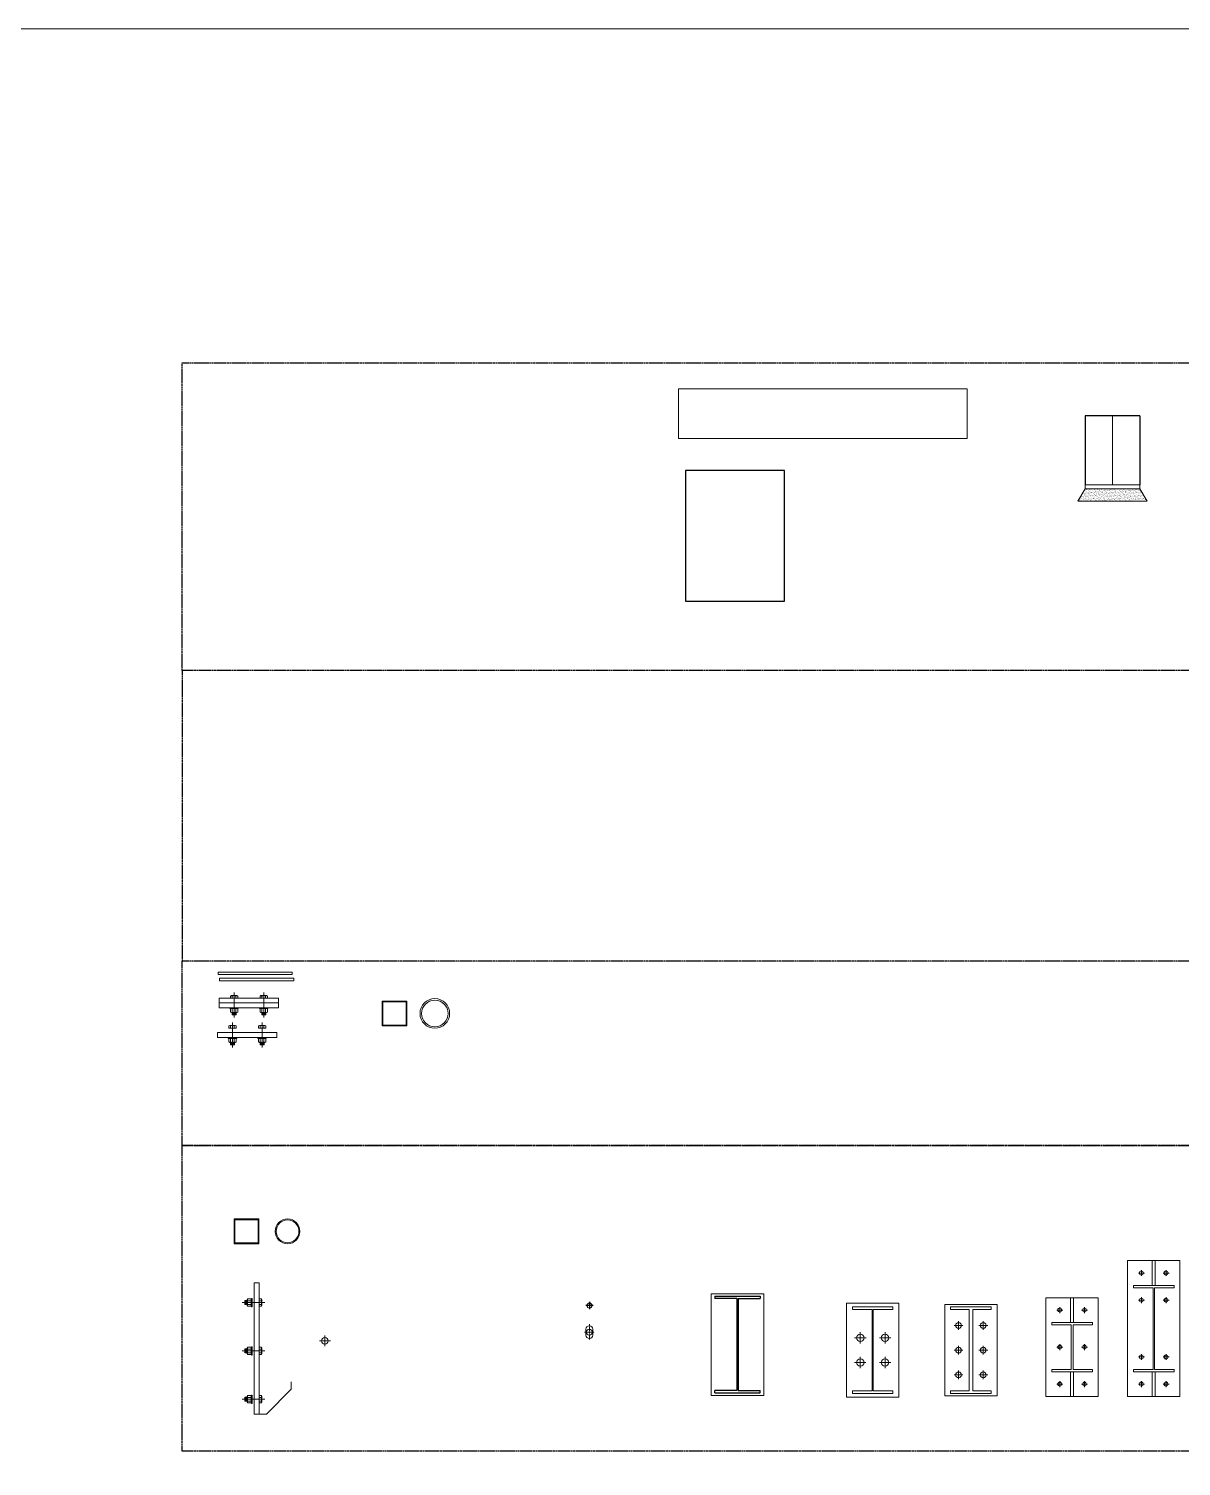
# Model space of a CAD drawing. Header units: millimetres. Extents: x -11122 to 59139, y 0 to 22878.
# Drawn here: x 45438 to 50101, y 15097 to 20917 of the extents above; entities that cross this region are included whole.
import ezdxf
from ezdxf.enums import TextEntityAlignment as Align

# ---------------------------------------------------------------- set-up
doc = ezdxf.new("R2010")
doc.units = ezdxf.units.MM
doc.set_wipeout_variables(frame=1)
for name, pattern in [('BEAM HIDEN_DBIM', [4.7625, 3.175, -1.5875]), ('CENTER', [2, 1.25, -0.25, 0.25, -0.25]), ('CENTER2', [28.575, 19.05, -3.175, 3.175, -3.175]), ('GRID7', [0.295, 0.2, -0.04, 0.015, -0.04]), ('HIDDEN', [0.375, 0.25, -0.125])]:
    doc.linetypes.add(name, pattern=pattern)
for name, color, linetype, lineweight in [('COLUMN-BMB', 1, 'Continuous', 20), ('DCE_Beam', 2, 'BEAM HIDEN_DBIM', 25), ('DCE_NetThay', 7, 'Continuous', 18), ('DCE_Pipe', 150, 'Continuous', 9), ('DCE_Plate', 150, 'Continuous', 9), ('DCE_Rod', 7, 'Continuous', 9), ('DCE_STEEL PL', 150, 'Continuous', 9), ('DCE_Tube', 150, 'Continuous', 9), ('DIM-BMB', 7, 'Continuous', 9), ('HATCH-BMB', 8, 'Continuous', 5), ('kata_grid', 8, 'CENTER', 5), ('kata_net manh_white', 7, 'Continuous', 5), ('kata_net thay_red', 1, 'Continuous', 20), ('kata_plate', 150, 'Continuous', 13)]:
    doc.layers.add(name, color=color, linetype=linetype, lineweight=lineweight)
doc.layers.add('DCE_Flange', color=4, linetype='Continuous')
doc.styles.add('Dce_Text', font='arial.ttf', dxfattribs={"width": 0.8})

# ---------------------------------------------------------------- blocks, each defined once
blk = doc.blocks.new('*U257')
at = {"layer": 'COLUMN-BMB', "linetype": 'ByBlock', "ltscale": 500}
for p, q in [((-82, 100), (-82, 90)), ((82, 100), (82, 90)), ((-82, -100), (-82, -90)), ((82, -100), (82, -90))]:
    blk.add_line(p, q, dxfattribs=at)
at = {"layer": 'kata_net manh_white'}
for points in [[(-38, 150), (-62, 150)], [(-50, 162), (-50, 138)], [(62, 150), (38, 150)], [(50, 162), (50, 138)], [(-38, 0), (-62, 0)], [(-50, 12), (-50, -12)], [(62, 0), (38, 0)], [(50, 12), (50, -12)], [(-38, -150), (-62, -150)], [(-50, -138), (-50, -162)], [(62, -150), (38, -150)], [(50, -138), (50, -162)]]:
    blk.add_lwpolyline(points, dxfattribs=at)
for centre in [(-50, 150), (50, 150), (-50, 0), (50, 0), (-50, -150), (50, -150)]:
    blk.add_ellipse(centre, major_axis=(-8, 0), ratio=1, start_param=3.142362255831332, end_param=9.42554756301092, dxfattribs=at)
at = {"layer": 'kata_net thay_red', "linetype": 'ByBlock', "ltscale": 500}
for p, q in [((82, 100), (-82, 100)), ((-4.5, 90), (-82, 90)), ((-4.5, 90), (-4.5, -90)), ((4.5, 90), (82, 90)), ((4.5, 90), (4.5, -90)), ((-4.5, -90), (-82, -90)), ((82, -100), (-82, -100)), ((4.5, -90), (82, -90))]:
    blk.add_line(p, q, dxfattribs=at)
at = {"layer": 'kata_plate'}
for p, q in [((-6, 100), (-6, 200)), ((6, 100), (6, 200)), ((-6, -100), (-6, -200)), ((6, -100), (6, -200))]:
    blk.add_line(p, q, dxfattribs=at)
blk.add_lwpolyline([(-106, -200), (106, -200), (106, 200), (-106, 200)], close=True, dxfattribs=at)
at = {"style": 'Dce_Text', "width": 0.8, "flags": 1}
for tag, p in [('TenBanDe', (21.6, 73.7)), ('ChieuDay', (21.6, 78))]:
    blk.add_attdef(tag, text='', height=2.5, dxfattribs=at).set_placement(p, align=Align.CENTER)
blk = doc.blocks.new('*U228')
for points in [[(15, 0), (-15, 0)], [(0, 15), (0, -15)]]:
    blk.add_lwpolyline(points)
at = {"layer": 'DIM-BMB'}
for points in [[(-10, 0), (10, 0)], [(0, -10), (0, 10)]]:
    blk.add_lwpolyline(points, dxfattribs=at)
blk.add_circle((0, 0), 10, dxfattribs=at)
blk = doc.blocks.new('*U226')
at = {"color": 3}
blk.add_lwpolyline([(-12, -13.7, -1), (-12, 13.7), (12, 13.7, -1), (12, -13.7)], format="xyb", close=True, dxfattribs=at)
blk.add_circle((0, 0), 12)
at = {"layer": 'HATCH-BMB', "linetype": 'GRID7', "ltscale": 35}
for points in [[(-31.7, 0), (31.7, 0)], [(0, -20), (0, 20)]]:
    blk.add_lwpolyline(points, dxfattribs=at)
blk = doc.blocks.new('*U227')
at = {"layer": 'DIM-BMB'}
for points in [[(23.5, 0), (-21.5, 0)], [(0, 21.5), (0, -21.5)]]:
    blk.add_lwpolyline(points, dxfattribs=at)
blk.add_circle((0, 0), 13.5, dxfattribs=at)
blk = doc.blocks.new('*U221')
at = {"layer": 'DCE_Plate'}
for p, q in [((300, 5), (0, 5)), ((0, 5), (0, -5)), ((300, -5), (300, 5)), ((0, -5), (300, -5))]:
    blk.add_line(p, q, dxfattribs=at)
at = {"style": 'Dce_Text', "width": 0.8, "flags": 1}
for tag, p in [('B', (3.516175, 9.70431)), ('SL', (11.356015, 9.75298)), ('TENCK', (20.8661, 9.75298)), ('HINHDANG', (42.477865, 9.74319)), ('VATCANH', (75.278885, 9.80272))]:
    blk.add_attdef(tag, p, '', height=5, dxfattribs=at)
blk = doc.blocks.new('*U219')
at = {"layer": 'DCE_Plate'}
for p, q in [((300, 5), (0, 5)), ((0, 5), (0, -5)), ((300, -5), (300, 5)), ((0, -5), (300, -5))]:
    blk.add_line(p, q, dxfattribs=at)
at = {"style": 'Dce_Text', "width": 0.8, "flags": 1}
for tag, p in [('B', (3.516175, 9.70431)), ('SL', (11.356015, 9.75298)), ('TENCK', (20.8661, 9.75298)), ('HINHDANG', (42.477865, 9.74319)), ('VATCANH', (75.278885, 9.80272))]:
    blk.add_attdef(tag, p, '', height=5, dxfattribs=at)
blk = doc.blocks.new('Dce_IPlate1')
at = {"color": 0, "linetype": 'ByBlock', "ltscale": 500}
for p, q in [((92, 0), (-92, 0)), ((-92, 0), (-92, -10)), ((92, 0), (92, -10)), ((-3, -10), (-92, -10)), ((-3, -10), (-3, -382)), ((3, -10), (92, -10)), ((3, -10), (3, -382)), ((-92, -392), (-92, -382)), ((-3, -382), (-92, -382)), ((92, -392), (-92, -392)), ((3, -382), (92, -382)), ((92, -392), (92, -382))]:
    blk.add_line(p, q, dxfattribs=at)
at = {"layer": 'DCE_STEEL PL'}
blk.add_lwpolyline([(-106, -402), (106, -402), (106, 10), (-106, 10)], close=True, dxfattribs=at)
blk = doc.blocks.new('*U239')
at = {"layer": 'DCE_Tube'}
for points in [[(-50, 50), (50, 50), (50, -50), (-50, -50)], [(-46.8, 46.8), (46.8, 46.8), (46.8, -46.8), (-46.8, -46.8)]]:
    blk.add_lwpolyline(points, close=True, dxfattribs=at)
blk = doc.blocks.new('*U238')
at = {"layer": 'DCE_Pipe'}
for radius in [60, 54]:
    blk.add_circle((0, 0), radius, dxfattribs=at)
blk = doc.blocks.new('*U259')
at = {"layer": 'COLUMN-BMB', "linetype": 'ByBlock', "ltscale": 500}
for p, q in [((-82, 175), (-82, 165)), ((82, 175), (82, 165)), ((-82, -175), (-82, -165)), ((82, -175), (82, -165))]:
    blk.add_line(p, q, dxfattribs=at)
at = {"layer": 'kata_net manh_white'}
for points in [[(-49.9, 73), (-49.9, 27)], [(50, 73), (50, 27)], [(-26.9, 50), (-72.9, 50)], [(73, 50), (27, 50)], [(-27, -50), (-73, -50)], [(-50, -27), (-50, -73)], [(73, -50), (27, -50)], [(50, -27), (50, -73)]]:
    blk.add_lwpolyline(points, dxfattribs=at)
for centre in [(-49.9, 50), (50, 50), (-50, -50), (50, -50)]:
    blk.add_circle(centre, 15, dxfattribs=at)
at = {"layer": 'kata_net thay_red', "linetype": 'ByBlock', "ltscale": 500}
for p, q in [((82, 175), (-82, 175)), ((-2.5, 165), (-82, 165)), ((-2.5, 165), (-2.5, -165)), ((2.5, 165), (82, 165)), ((2.5, 165), (2.5, -165)), ((-2.5, -165), (-82, -165)), ((2.5, -165), (82, -165)), ((82, -175), (-82, -175))]:
    blk.add_line(p, q, dxfattribs=at)
at = {"layer": 'kata_plate'}
blk.add_lwpolyline([(-106, -190), (106, -190), (106, 190), (-106, 190)], close=True, dxfattribs=at)
at = {"style": 'Dce_Text', "width": 0.8, "flags": 1}
for tag, p in [('TenBanDe', (20.1, 155.1)), ('ChieuDay', (20.1, 159.5))]:
    blk.add_attdef(tag, text='', height=2.5, dxfattribs=at).set_placement(p, align=Align.CENTER)
blk = doc.blocks.new('*U258')
at = {"layer": 'COLUMN-BMB', "linetype": 'ByBlock', "ltscale": 500}
for p, q in [((-82, 175), (-82, 165)), ((82, 175), (82, 165)), ((-82, -175), (-82, -165)), ((82, -175), (82, -165))]:
    blk.add_line(p, q, dxfattribs=at)
at = {"layer": 'kata_net manh_white'}
for points in [[(-50, 118), (-50, 82)], [(50, 118), (50, 82)], [(-32, 100), (-68, 100)], [(68, 100), (32, 100)], [(-32, 0), (-68, 0)], [(-50, 18), (-50, -18)], [(68, 0), (32, 0)], [(50, 18), (50, -18)], [(-32, -100), (-68, -100)], [(-50, -82), (-50, -118)], [(68, -100), (32, -100)], [(50, -82), (50, -118)]]:
    blk.add_lwpolyline(points, dxfattribs=at)
for centre in [(-50, 100), (50, 100), (-50, 0), (50, 0), (-50, -100), (50, -100)]:
    blk.add_circle(centre, 12, dxfattribs=at)
at = {"layer": 'kata_net thay_red', "linetype": 'ByBlock', "ltscale": 500}
for p, q in [((82, 175), (-82, 175)), ((-7.5, 165), (-82, 165)), ((-7.5, 165), (-7.5, -165)), ((7.5, 165), (82, 165)), ((7.5, 165), (7.5, -165)), ((-7.5, -165), (-82, -165)), ((7.5, -165), (82, -165)), ((82, -175), (-82, -175))]:
    blk.add_line(p, q, dxfattribs=at)
at = {"layer": 'kata_plate'}
blk.add_lwpolyline([(-106, -185), (106, -185), (106, 185), (-106, 185)], close=True, dxfattribs=at)
at = {"style": 'Dce_Text', "width": 0.8, "flags": 1}
for tag, p in [('TenBanDe', (19.6, 157.7)), ('ChieuDay', (19.6, 162))]:
    blk.add_attdef(tag, text='', height=2.5, dxfattribs=at).set_placement(p, align=Align.CENTER)
blk = doc.blocks.new('*U256')
at = {"layer": 'COLUMN-BMB', "linetype": 'ByBlock', "ltscale": 500}
for p, q in [((-82, 175), (-82, 165)), ((82, 175), (82, 165)), ((-82, -175), (-82, -165)), ((82, -175), (82, -165))]:
    blk.add_line(p, q, dxfattribs=at)
at = {"layer": 'kata_net manh_white'}
for points in [[(-50, 237), (-50, 213)], [(50, 237), (50, 213)], [(-38, 225), (-62, 225)], [(62, 225), (38, 225)], [(-50, 127), (-50, 103)], [(50, 127), (50, 103)], [(-38, 115), (-62, 115)], [(62, 115), (38, 115)], [(-38, -115), (-62, -115)], [(-50, -103), (-50, -127)], [(62, -115), (38, -115)], [(50, -103), (50, -127)], [(-38, -225), (-62, -225)], [(-50, -213), (-50, -237)], [(62, -225), (38, -225)], [(50, -213), (50, -237)]]:
    blk.add_lwpolyline(points, dxfattribs=at)
for centre in [(-50, 225), (50, 225), (-50, 115), (50, 115), (-50, -115), (50, -115), (-50, -225), (50, -225)]:
    blk.add_ellipse(centre, major_axis=(-8, 0), ratio=1, start_param=3.142362255831332, end_param=9.42554756301092, dxfattribs=at)
at = {"layer": 'kata_net thay_red', "linetype": 'ByBlock', "ltscale": 500}
for p, q in [((82, 175), (-82, 175)), ((-2.5, 165), (-82, 165)), ((-2.5, 165), (-2.5, -165)), ((2.5, 165), (82, 165)), ((2.5, 165), (2.5, -165)), ((-2.5, -165), (-82, -165)), ((2.5, -165), (82, -165)), ((82, -175), (-82, -175))]:
    blk.add_line(p, q, dxfattribs=at)
at = {"layer": 'kata_plate'}
for p, q in [((-6, 175), (-6, 275)), ((6, 175), (6, 275)), ((-6, -175), (-6, -275)), ((6, -175), (6, -275))]:
    blk.add_line(p, q, dxfattribs=at)
blk.add_lwpolyline([(-106, -275), (106, -275), (106, 275), (-106, 275)], close=True, dxfattribs=at)
at = {"style": 'Dce_Text', "width": 0.8, "flags": 1}
for tag, p in [('TenBanDe', (18.8, 154)), ('ChieuDay', (18.8, 158.4))]:
    blk.add_attdef(tag, text='', height=2.5, dxfattribs=at).set_placement(p, align=Align.CENTER)
blk = doc.blocks.new('*U191')
at = {"color": 6}
blk.add_lwpolyline([(200, 529.9), (-200, 529.9), (-200, 0), (200, 0)], close=True, dxfattribs=at)
blk = doc.blocks.new('*U192')
at = {"layer": 'HATCH-BMB', "true_color": 0x262626}
h = blk.add_hatch(dxfattribs=at)
h.set_pattern_fill('AR-SAND', color=250, scale=5)
h.set_pattern_definition([(37.5, (-134.014, 20), (-0.31497, 9.63412), [0, -7.6, 0, -8.5, 0, -8.125]), (7.5, (-134.014, 20), (8.8489, 14.11073), [0, -4.1, 0, -6.85, 0, -2.625]), (327.5, (-140.164, 20), (15.5707, 0.0283), [0, -2.5, 0, -9, 0, -11.75]), (317.5, (-140.164, 20), (15.03063, 4.3884), [0, -1.25, 0, -5.9, 0, -6.75])])
h.paths.add_polyline_path([(-110, 50), (-140, 0), (140, 0), (110, 50)])
blk.add_lwpolyline([(-110, 50), (-140, 0), (140, 0), (110, 50)], close=True)
at = {"layer": 'DCE_Flange'}
for p, q in [((-110, 345.6), (-110, 66)), ((110, 345.6), (-110, 345.6)), ((110, 345.6), (110, 66))]:
    blk.add_line(p, q, dxfattribs=at)
at = {"layer": 'DCE_Plate'}
blk.add_lwpolyline([(-110, 66), (110, 66), (110, 50), (-110, 50)], close=True, dxfattribs=at)
at = {"layer": 'HATCH-BMB', "linetype": 'HIDDEN', "ltscale": 200, "const_width": 5}
blk.add_lwpolyline([(0, 66), (0, 345.6)], dxfattribs=at)
blk = doc.blocks.new('*U419')
at = {"layer": 'kata_net manh_white', "linetype": 'Continuous', "lineweight": 0}
for p, q in [((-14.78, 8.75), (-11.085, 10.75)), ((-14.78, 0), (-14.78, 8.75)), ((-11.085, 10.75), (-7.39, 8.75)), ((-7.39, 8.75), (0, 10.75)), ((7.39, 8.75), (0, 10.75)), ((11.085, 10.75), (7.39, 8.75)), ((14.78, 8.75), (11.085, 10.75)), ((14.78, 0), (14.78, 8.75))]:
    blk.add_line(p, q, dxfattribs=at)
for points in [[(-11.085, 10.75), (11.085, 10.75)], [(-7.39, 8.75), (-7.39, 0)], [(7.39, 8.75), (7.39, 0)], [(-14.78, 0), (14.78, 0)]]:
    blk.add_lwpolyline(points, dxfattribs=at)
blk = doc.blocks.new('*U146')
at = {"layer": 'kata_net manh_white', "linetype": 'Continuous', "lineweight": 0}
for p, q in [((-14.78, 14.4), (-11.085, 16.4)), ((-14.78, 2), (-11.085, 0)), ((-11.085, 16.4), (-7.39, 14.4)), ((-11.085, 0), (-7.39, 2)), ((-7.39, 14.4), (0, 16.4)), ((-7.39, 2), (0, 0)), ((7.39, 14.4), (0, 16.4)), ((7.39, 2), (0, 0)), ((11.085, 16.4), (7.39, 14.4)), ((11.085, 0), (7.39, 2)), ((14.78, 14.4), (11.085, 16.4)), ((14.78, 2), (11.085, 0))]:
    blk.add_line(p, q, dxfattribs=at)
for points in [[(-14.78, 2), (-14.78, 14.4)], [(-11.085, 16.4), (11.085, 16.4)], [(-7.39, 14.4), (-7.39, 2)], [(7.39, 14.4), (7.39, 2)], [(14.78, 2), (14.78, 14.4)], [(-11.085, 0), (11.085, 0)]]:
    blk.add_lwpolyline(points, dxfattribs=at)
blk = doc.blocks.new('Dce.nut16')
at = {"layer": 'kata_net manh_white'}
h = blk.add_hatch(dxfattribs=at)
h.set_pattern_fill('ANSI31', color=256, scale=20, angle=510)
h.set_pattern_definition([(345, (-25929.7196, -12892.1055), (-0.64704761, -2.41481457), [])])
h.paths.add_polyline_path([(8, 29.5), (-8, 29.5), (-8, 19.5), (8, 19.5)])
at = {"layer": 'kata_net manh_white', "linetype": 'Continuous', "lineweight": 0}
blk.add_lwpolyline([(-17, 0), (17, 0), (17, 3.1), (-17, 3.1)], close=True, dxfattribs=at)
at = {"layer": 'kata_net manh_white'}
blk.add_lwpolyline([(8, 29.5), (-8, 29.5), (-8, 19.5), (8, 19.5)], close=True, dxfattribs=at)
at = {"layer": 'kata_net manh_white', "color": 6}
blk.add_blockref('*U146', (0, 3.1), dxfattribs=at)
blk = doc.blocks.new('*U420')
at = {"layer": 'kata_net manh_white', "linetype": 'Continuous', "lineweight": 0}
for p, q in [((-14.78, 8.75), (-11.085, 10.75)), ((-14.78, 0), (-14.78, 8.75)), ((-11.085, 10.75), (-7.39, 8.75)), ((-7.39, 8.75), (0, 10.75)), ((7.39, 8.75), (0, 10.75)), ((11.085, 10.75), (7.39, 8.75)), ((14.78, 8.75), (11.085, 10.75)), ((14.78, 0), (14.78, 8.75))]:
    blk.add_line(p, q, dxfattribs=at)
for points in [[(-11.085, 10.75), (11.085, 10.75)], [(-7.39, 8.75), (-7.39, 0)], [(7.39, 8.75), (7.39, 0)], [(-14.78, 0), (14.78, 0)]]:
    blk.add_lwpolyline(points, dxfattribs=at)
blk = doc.blocks.new('*U188')
blk.add_wipeout([(-120, 0), (120, 0), (120, 18.2), (-120, 18.2)]).dxf.layer = 'DCE_Plate'
blk.add_wipeout([(120, -20), (-120, -20), (-120, 0), (120, 0)]).dxf.layer = 'DCE_Plate'
at = {"layer": 'kata_grid', "linetype": 'CENTER2', "ltscale": 10}
for p, q in [((-60, 41.1), (-60, -60)), ((60, 41.2), (60, -60))]:
    blk.add_line(p, q, dxfattribs=at)
at = {"layer": 'kata_plate'}
for points in [[(120, 18.2), (-120, 18.2), (-120, 0), (120, 0)], [(-120, 0), (120, 0), (120, -20), (-120, -20)]]:
    blk.add_lwpolyline(points, close=True, dxfattribs=at)
at = {"layer": 'kata_net manh_white', "color": 6, "xscale": -1}
for name, p in [('*U419', (-60, 18.2)), ('*U420', (60, 18.2))]:
    blk.add_blockref(name, p, dxfattribs=at)
at = {"layer": 'kata_net manh_white', "color": 6}
for p, rotation in [((-60, -20), 180.0000000020497), ((60, -20), 180)]:
    blk.add_blockref('Dce.nut16', p, dxfattribs=dict(at, rotation=rotation))
blk = doc.blocks.new('*U396')
at = {"layer": 'kata_net manh_white', "linetype": 'Continuous', "lineweight": 0}
for p, q in [((-14.78, 8.75), (-11.085, 10.75)), ((-14.78, 0), (-14.78, 8.75)), ((-11.085, 10.75), (-7.39, 8.75)), ((-7.39, 8.75), (0, 10.75)), ((7.39, 8.75), (0, 10.75)), ((11.085, 10.75), (7.39, 8.75)), ((14.78, 8.75), (11.085, 10.75)), ((14.78, 0), (14.78, 8.75))]:
    blk.add_line(p, q, dxfattribs=at)
for points in [[(-11.085, 10.75), (11.085, 10.75)], [(-7.39, 8.75), (-7.39, 0)], [(7.39, 8.75), (7.39, 0)], [(-14.78, 0), (14.78, 0)]]:
    blk.add_lwpolyline(points, dxfattribs=at)
blk = doc.blocks.new('*U397')
at = {"layer": 'kata_net manh_white', "linetype": 'Continuous', "lineweight": 0}
for p, q in [((-14.78, 8.75), (-11.085, 10.75)), ((-14.78, 0), (-14.78, 8.75)), ((-11.085, 10.75), (-7.39, 8.75)), ((-7.39, 8.75), (0, 10.75)), ((7.39, 8.75), (0, 10.75)), ((11.085, 10.75), (7.39, 8.75)), ((14.78, 8.75), (11.085, 10.75)), ((14.78, 0), (14.78, 8.75))]:
    blk.add_line(p, q, dxfattribs=at)
for points in [[(-11.085, 10.75), (11.085, 10.75)], [(-7.39, 8.75), (-7.39, 0)], [(7.39, 8.75), (7.39, 0)], [(-14.78, 0), (14.78, 0)]]:
    blk.add_lwpolyline(points, dxfattribs=at)
blk = doc.blocks.new('*U180')
blk.add_wipeout([(120, -20), (-120, -20), (-120, 0), (120, 0)]).dxf.layer = 'DCE_Plate'
at = {"layer": 'kata_grid', "linetype": 'CENTER2', "ltscale": 10}
for p, q in [((-60, 41.1), (-60, -60)), ((60, 41.2), (60, -60))]:
    blk.add_line(p, q, dxfattribs=at)
at = {"layer": 'kata_plate'}
blk.add_lwpolyline([(-120, 0), (120, 0), (120, -20), (-120, -20)], close=True, dxfattribs=at)
at = {"layer": 'kata_net manh_white', "color": 6, "xscale": -1}
for name, p in [('*U396', (-60, 18.2)), ('*U397', (60, 18.2))]:
    blk.add_blockref(name, p, dxfattribs=at)
at = {"layer": 'kata_net manh_white', "color": 6}
for p, rotation in [((-60, -20), 180.0000000020497), ((60, -20), 180)]:
    blk.add_blockref('Dce.nut16', p, dxfattribs=dict(at, rotation=rotation))
blk = doc.blocks.new('DCE_SectHop')
at = {"layer": 'DCE_Tube'}
for points in [[(-50, 50), (50, 50), (50, -50), (-50, -50)], [(-46.8, 46.8), (46.8, 46.8), (46.8, -46.8), (-46.8, -46.8)]]:
    blk.add_lwpolyline(points, close=True, dxfattribs=at)
blk = doc.blocks.new('DCE_SectOng')
at = {"layer": 'DCE_Pipe'}
for radius in [50, 46]:
    blk.add_circle((0, 0), radius, dxfattribs=at)
blk = doc.blocks.new('*U176')
at = {"layer": 'DCE_NetThay', "color": 0}
for p, q in [((1167.1, 100), (0, 100)), ((0, 100), (0, -100)), ((1167.1, -100), (1167.1, 100)), ((0, -100), (1167.1, -100))]:
    blk.add_line(p, q, dxfattribs=at)
blk = doc.blocks.new('*U341')
at = {"layer": 'kata_net manh_white', "linetype": 'Continuous', "lineweight": 0}
for p, q in [((-14.78, 8.75), (-11.085, 10.75)), ((-14.78, 0), (-14.78, 8.75)), ((-11.085, 10.75), (-7.39, 8.75)), ((-7.39, 8.75), (0, 10.75)), ((7.39, 8.75), (0, 10.75)), ((11.085, 10.75), (7.39, 8.75)), ((14.78, 8.75), (11.085, 10.75)), ((14.78, 0), (14.78, 8.75))]:
    blk.add_line(p, q, dxfattribs=at)
for points in [[(-11.085, 10.75), (11.085, 10.75)], [(-7.39, 8.75), (-7.39, 0)], [(7.39, 8.75), (7.39, 0)], [(-14.78, 0), (14.78, 0)]]:
    blk.add_lwpolyline(points, dxfattribs=at)
blk = doc.blocks.new('*U342')
at = {"layer": 'kata_net manh_white', "linetype": 'Continuous', "lineweight": 0}
for p, q in [((-14.78, 8.75), (-11.085, 10.75)), ((-14.78, 0), (-14.78, 8.75)), ((-11.085, 10.75), (-7.39, 8.75)), ((-7.39, 8.75), (0, 10.75)), ((7.39, 8.75), (0, 10.75)), ((11.085, 10.75), (7.39, 8.75)), ((14.78, 8.75), (11.085, 10.75)), ((14.78, 0), (14.78, 8.75))]:
    blk.add_line(p, q, dxfattribs=at)
for points in [[(-11.085, 10.75), (11.085, 10.75)], [(-7.39, 8.75), (-7.39, 0)], [(7.39, 8.75), (7.39, 0)], [(-14.78, 0), (14.78, 0)]]:
    blk.add_lwpolyline(points, dxfattribs=at)
blk = doc.blocks.new('*U343')
at = {"layer": 'kata_net manh_white', "linetype": 'Continuous', "lineweight": 0}
for p, q in [((-14.78, 8.75), (-11.085, 10.75)), ((-14.78, 0), (-14.78, 8.75)), ((-11.085, 10.75), (-7.39, 8.75)), ((-7.39, 8.75), (0, 10.75)), ((7.39, 8.75), (0, 10.75)), ((11.085, 10.75), (7.39, 8.75)), ((14.78, 8.75), (11.085, 10.75)), ((14.78, 0), (14.78, 8.75))]:
    blk.add_line(p, q, dxfattribs=at)
for points in [[(-11.085, 10.75), (11.085, 10.75)], [(-7.39, 8.75), (-7.39, 0)], [(7.39, 8.75), (7.39, 0)], [(-14.78, 0), (14.78, 0)]]:
    blk.add_lwpolyline(points, dxfattribs=at)
blk = doc.blocks.new('*U230')
at = {"layer": 'kata_plate'}
for p, q in [((150, -411.3), (150, -381.3)), ((50, -511.3), (150, -411.3)), ((20, -511.3), (50, -511.3))]:
    blk.add_line(p, q, dxfattribs=at)
blk.add_wipeout([(20, 20), (20, -511.3), (0, -511.3), (0, 20)]).dxf.layer = 'DCE_Plate'
at = {"layer": 'kata_grid', "linetype": 'CENTER2', "ltscale": 10}
for p, q in [((42.9, -60), (-48, -60)), ((42.9, -255.6), (-48, -255.7)), ((42.9, -451.3), (-48, -451.4))]:
    blk.add_line(p, q, dxfattribs=at)
at = {"layer": 'kata_plate'}
blk.add_lwpolyline([(0, -511.3), (0, 20), (20, 20), (20, -511.3)], close=True, dxfattribs=at)
at = {"layer": 'kata_net manh_white', "color": 6, "rotation": 90.00000000000001}
for p in [(-8, -60), (-8, -255.7), (-8, -451.4)]:
    blk.add_blockref('Dce.nut16', p, dxfattribs=at)
at = {"layer": 'kata_net manh_white', "color": 6, "xscale": -1, "rotation": 270}
for name, p in [('*U341', (20, -60)), ('*U342', (20, -255.6)), ('*U343', (20, -451.3))]:
    blk.add_blockref(name, p, dxfattribs=at)
blk = doc.blocks.new('Block_ALL')
at = {"layer": 'DCE_Beam'}
for points in [[(46059.1, 19564.5), (53753.6, 19564.5), (53753.6, 18318.3), (46059.1, 18318.3)], [(46059.1, 17143.5), (53753.6, 17143.5), (53753.6, 18318.3), (46059.1, 18318.3)], [(46059.1, 17143.5), (53753.6, 17143.5), (53753.6, 16395.4), (46059.1, 16395.4)], [(46059.1, 16395.4), (53753.6, 16395.4), (53753.6, 15158), (46059.1, 15158)]]:
    blk.add_lwpolyline(points, close=True, dxfattribs=at)
at = {"layer": 'DCE_Rod'}
blk.add_lwpolyline([(41958.1, 20917), (59139.1, 20917), (59139.1, 0), (41958.1, 0)], close=True, dxfattribs=at)
for name, p in [('*U176', (48067.3, 19358.7)), ('*U191', (48295.2, 18599.3)), ('*U221', (46204.4, 17092.5)), ('*U219', (46210.3, 17068)), ('DCE_SectHop', (46318.7, 16048.2)), ('DCE_SectOng', (46485.1, 16048.2)), ('*U256', (49989.8, 15654.5)), ('*U257', (49659.6, 15579.5)), ('*U228', (47706.7, 15747.5)), ('*U259', (48852.5, 15567.1)), ('*U258', (49249.9, 15567.1)), ('*U227', (46635.8, 15604.7))]:
    blk.add_blockref(name, p)
at = {"color": 1, "xscale": -1, "rotation": 359.9999999999944}
blk.add_blockref('Dce_IPlate1', (48305.7, 15785.7), dxfattribs=at)
at = {"layer": 'DCE_Pipe'}
blk.add_blockref('*U238', (47081, 16930.3), dxfattribs=at)
at = {"layer": 'DCE_STEEL PL'}
blk.add_blockref('*U239', (46917.9, 16930.3), dxfattribs=at)
at = {"layer": 'DIM-BMB'}
blk.add_blockref('*U192', (49823, 19004.5), dxfattribs=at)
at = {"layer": 'DIM-BMB', "rotation": 270}
blk.add_blockref('*U226', (47706.2, 15640.2), dxfattribs=at)
for name, p in [('*U188', (46328.7, 16973.6)), ('*U230', (46349.8, 15819.9))]:
    blk.add_blockref(name, p)
blk.add_blockref('*U180', (46322.2, 16852.6))

msp = doc.modelspace()

# ---------------------------------------------------------------- block references
msp.add_blockref('Block_ALL', (0, 0))

doc.saveas('drawing.dxf')
